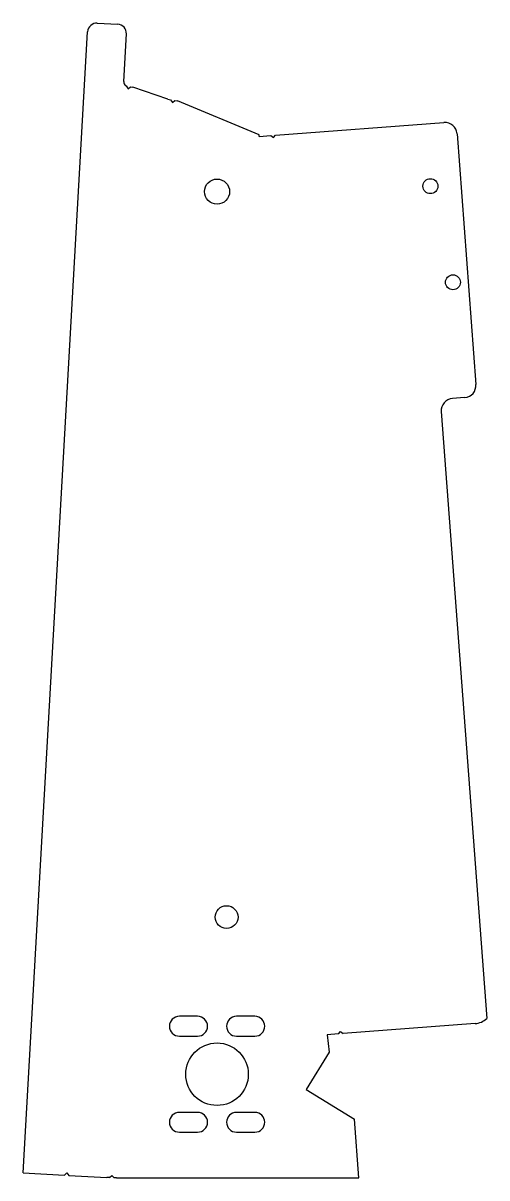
# Model space of a CAD drawing. Header units: millimetres. Extents: x -127 to 1819, y -135 to 1012.
# Drawn here: x -127 to 177, y -68 to 690 of the extents above.
import ezdxf

# ---------------------------------------------------------------- set-up
doc = ezdxf.new("R2010")
doc.units = ezdxf.units.MM

msp = doc.modelspace()

# ---------------------------------------------------------------- linework, layer by layer
at = {"color": 7, "linetype": 'Continuous', "lineweight": 25}
for p, q in [((-78.56, 689.54), (-65.13, 688.78)), ((-127.22, -64.65), (-84.89, 683.88)), ((-61.25, 651.24), (-59.48, 682.45)), ((-56.8, 647.8), (-55.16, 647.55)), ((-32.21, 639.54), (-55.16, 647.55)), ((-32.21, 639.54), (-30.57, 639.26)), ((-27.61, 638.75), (-25.97, 638.47)), ((27.51, 616.31), (-25.97, 638.47)), ((38.34, 616.05), (148.81, 624.36)), ((27.59, 615.24), (27.51, 616.31)), ((27.59, 615.24), (35.35, 615.83)), ((157.39, 616.98), (169.76, 452.45)), ((162.38, 443.87), (154.41, 443.27)), ((147.03, 434.69), (176.96, 36.59)), ((-12.75, 38), (-24.75, 38)), ((24.75, 38), (12.75, 38)), ((169.19, 33.24), (82.65, 26.74)), ((-24.75, 25), (-12.75, 25)), ((12.75, 25), (24.75, 25)), ((79.66, 26.51), (72.15, 25.95)), ((72.15, 25.95), (73.58, 14.55)), ((73.58, 14.55), (58.49, -9.94)), ((58.49, -9.94), (90.1, -29.45)), ((-12.75, -25), (-24.75, -25)), ((24.75, -25), (12.75, -25)), ((93, -68), (90.1, -29.45)), ((-24.75, -38), (-12.75, -38)), ((12.75, -38), (24.75, -38)), ((-127.22, -64.65), (-100.17, -66.18)), ((-97.18, -66.35), (-72.21, -67.76)), ((-70.56, -67.82), (-72.21, -67.76)), ((-65.93, -68), (-67.57, -67.94)), ((-65.93, -68), (93, -68))]:
    msp.add_line(p, q, dxfattribs=at)
for p, q in [((-59.72, 648.45), (-58.37, 646.53)), ((-58.37, 646.53), (-56.8, 647.8)), ((-30.57, 639.26), (-29.17, 637.51)), ((-29.17, 637.51), (-27.61, 638.75)), ((35.35, 615.83), (36.96, 614.44)), ((36.96, 614.44), (38.34, 616.05)), ((79.66, 26.51), (81.04, 28.12)), ((81.04, 28.12), (82.65, 26.74)), ((-100.17, -66.18), (-98.59, -64.77)), ((-98.59, -64.77), (-97.18, -66.35)), ((-70.56, -67.82), (-68.98, -66.38)), ((-68.98, -66.38), (-67.57, -67.94))]:
    msp.add_line(p, q)
for centre, radius in [((0, 579), 8.25), ((139.92, 582.57), 4.9), ((154.69, 519.5), 4.9), ((6.23, 103.07), 7.5), ((0, 0), 20.5)]:
    msp.add_circle(centre, radius, dxfattribs=at)
for centre, radius, start, end in [((-78.89, 683.55), 6, 86.76322, 176.76322), ((-65.47, 682.79), 6, 356.76322, 86.76322), ((149.41, 616.38), 8, 4.3, 94.3), ((161.79, 451.85), 8, 274.3, 4.3), ((155.01, 435.29), 8, 94.3, 184.3), ((-24.75, 31.5), 6.5, 90, 270), ((-12.75, 31.5), 6.5, 270, 90), ((12.75, 31.5), 6.5, 90, 270), ((24.75, 31.5), 6.5, 270, 90), ((168.22, 46.21), 13, 274.3, 312.27987), ((-24.75, -31.5), 6.5, 90, 270), ((-12.75, -31.5), 6.5, 270, 90), ((12.75, -31.5), 6.5, 90, 270), ((24.75, -31.5), 6.5, 270, 90)]:
    msp.add_arc(centre, radius, start, end, dxfattribs=at)
msp.add_open_spline([(-61.25, 651.24), (-61.26, 650.84), (-61.21, 650.46), (-60.98, 649.77), (-60.8, 649.44), (-60.32, 648.86), (-60.04, 648.63), (-59.72, 648.45)], degree=3, knots=[0, 0, 0, 0, 0.25, 0.25, 0.5, 0.5, 0.7483426, 0.7483426, 0.7483426, 0.7483426], dxfattribs=at)

doc.saveas('drawing.dxf')
